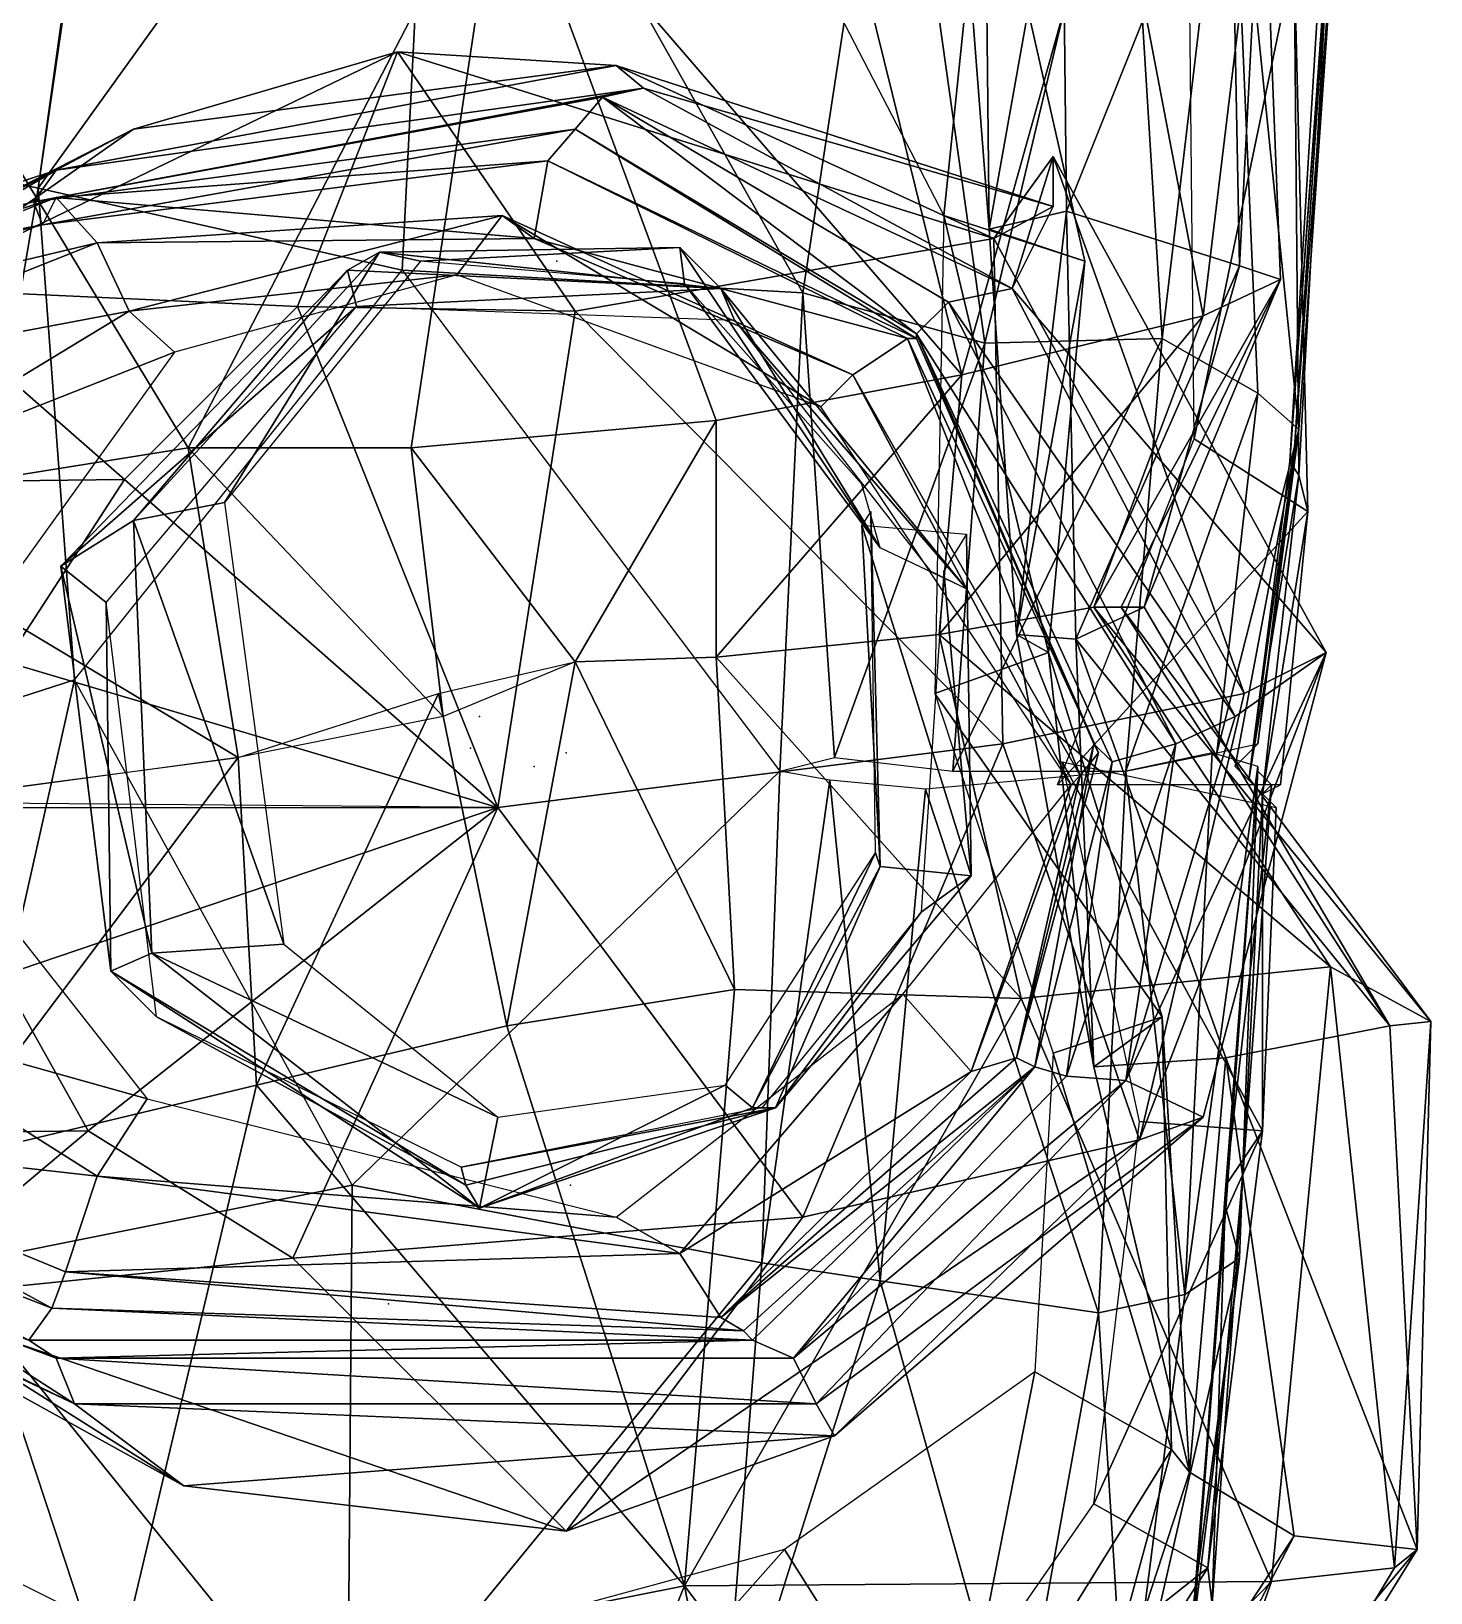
# Model space of a CAD drawing. Extents: x 4.9 to 9.1, y -6.1 to 13.5.
# Drawn here: x 7.352 to 7.864, y 2.156 to 2.728 of the extents above; entities that cross this region are included whole.
import ezdxf

# ---------------------------------------------------------------- set-up
doc = ezdxf.new("R2010")
doc.units = 0
doc.layers.get('0').update_dxf_attribs({"linetype": 'CONTINUOUS'})

msp = doc.modelspace()

# ---------------------------------------------------------------- linework, layer by layer
at = {"color": 0}
for p in [(7.54429, 2.64382, -0.44833), (7.51596, 2.47715, -1.88), (7.51596, 2.47715, -1.87833), (7.51263, 2.46548, -1.83333), (7.51263, 2.46548, -1.83333), (7.53596, 2.45882, -0.685), (7.53596, 2.45882, -0.685), (7.54763, 2.46382, -0.45167), (7.54763, 2.46382, -0.45167), (7.54763, 2.46382, -0.45167), (7.54763, 2.46382, -0.45167), (7.54929, 2.30548, -0.45333), (7.48263, 2.26215, -2.485), (7.48263, 2.26215, -2.485)]:
    msp.add_point(p, dxfattribs=at)
for points in [[(7.35429, 2.67048, -0.74667), (7.39929, 2.99382, -0.77667), (7.38096, 2.85382, -0.79833)], [(7.39929, 2.99382, -0.77667), (7.35429, 2.67048, -0.74667), (7.49929, 2.87215, -0.69167)], [(7.61596, 2.91215, -2.70167), (7.69263, 2.60215, -2.745), (7.52429, 2.79715, -2.79167)], [(7.69263, 2.60215, -2.745), (7.61596, 2.91215, -2.70167), (7.74763, 2.79882, -2.68)], [(7.48763, 2.64048, -0.60833), (7.49929, 2.87215, -0.69167), (7.35429, 2.67048, -0.74667)], [(7.48763, 2.64048, -0.60833), (7.63429, 2.63215, -0.65833), (7.49929, 2.87215, -0.69167)], [(7.66763, 2.85048, -0.725), (7.49929, 2.87215, -0.69167), (7.63429, 2.63215, -0.65833)], [(7.31929, 2.84215, -0.88333), (7.31763, 2.67882, -0.79667), (7.38096, 2.85382, -0.79833)], [(7.35429, 2.67048, -0.74667), (7.38096, 2.85382, -0.79833), (7.31763, 2.67882, -0.79667)], [(7.63429, 2.63215, -0.65833), (7.70096, 2.61382, -0.705), (7.66763, 2.85048, -0.725)], [(7.75263, 2.83048, -0.82), (7.66763, 2.85048, -0.725), (7.70096, 2.61382, -0.705)], [(7.70096, 2.61382, -0.705), (7.76596, 2.61548, -0.80833), (7.75263, 2.83048, -0.82)], [(7.79096, 2.82715, -0.91833), (7.75263, 2.83048, -0.82), (7.76596, 2.61548, -0.80833)], [(7.76596, 2.61548, -0.80833), (7.80096, 2.59548, -0.915), (7.79096, 2.82715, -0.91833)], [(7.79096, 2.82715, -0.91833), (7.81596, 2.58215, -1.09667), (7.83263, 2.81715, -1.10667)], [(7.81596, 2.58215, -1.09667), (7.79096, 2.82715, -0.91833), (7.80096, 2.59548, -0.915)], [(7.83263, 2.81715, -1.10667), (7.81429, 2.57382, -1.285), (7.82929, 2.79882, -1.27167)], [(7.81429, 2.57382, -1.285), (7.83263, 2.81715, -1.10667), (7.81596, 2.58215, -1.09667)], [(7.79096, 2.81215, -2.385), (7.72929, 2.80548, -2.20667), (7.73096, 2.66215, -2.22)], [(7.73096, 2.66215, -2.22), (7.79429, 2.64215, -2.39167), (7.79096, 2.81215, -2.385)], [(7.80263, 2.80382, -2.56333), (7.79096, 2.81215, -2.385), (7.79429, 2.64215, -2.39167)], [(7.70096, 2.80548, -1.89), (7.63763, 2.75382, -1.695), (7.68596, 2.66048, -1.66333)], [(7.68596, 2.66048, -1.66333), (7.73763, 2.64382, -1.89833), (7.70096, 2.80548, -1.89)], [(7.70096, 2.80548, -1.89), (7.70263, 2.65548, -2.045), (7.69096, 2.80548, -2.04833)], [(7.72929, 2.80548, -2.20667), (7.69096, 2.80548, -2.04833), (7.70263, 2.65548, -2.045)], [(7.70263, 2.65548, -2.045), (7.70096, 2.80548, -1.89), (7.73763, 2.64382, -1.89833)], [(7.70263, 2.65548, -2.045), (7.73096, 2.66215, -2.22), (7.72929, 2.80548, -2.20667)], [(7.80263, 2.80382, -2.56333), (7.78096, 2.62382, -2.66667), (7.74763, 2.79882, -2.68)], [(7.78096, 2.62382, -2.66667), (7.80263, 2.80382, -2.56333), (7.80929, 2.63715, -2.555)], [(7.79429, 2.64215, -2.39167), (7.80929, 2.63715, -2.555), (7.80263, 2.80382, -2.56333)], [(7.40929, 2.57548, -2.77167), (7.27429, 2.55382, -2.69667), (7.27263, 2.80048, -2.71167)], [(7.27263, 2.80048, -2.71167), (7.52429, 2.79715, -2.79167), (7.40929, 2.57548, -2.77167)], [(7.49096, 2.57548, -2.785), (7.40929, 2.57548, -2.77167), (7.52429, 2.79715, -2.79167)], [(7.52429, 2.79715, -2.79167), (7.60263, 2.58548, -2.78), (7.49096, 2.57548, -2.785)], [(7.60263, 2.58548, -2.78), (7.52429, 2.79715, -2.79167), (7.69263, 2.60215, -2.745)], [(7.69263, 2.60215, -2.745), (7.74763, 2.79882, -2.68), (7.78096, 2.62382, -2.66667)], [(7.82929, 2.79882, -1.27167), (7.81263, 2.57048, -1.425), (7.82596, 2.78715, -1.425)], [(7.81263, 2.57048, -1.425), (7.82929, 2.79882, -1.27167), (7.81429, 2.57382, -1.285)], [(7.82763, 2.77382, -1.51333), (7.82596, 2.78715, -1.425), (7.81263, 2.57048, -1.425)], [(7.81263, 2.57048, -1.425), (7.81596, 2.56548, -1.52), (7.82763, 2.77382, -1.51333)], [(7.81429, 2.75548, -1.65333), (7.82763, 2.77382, -1.51333), (7.81596, 2.56548, -1.52)], [(7.81429, 2.75548, -1.65333), (7.77763, 2.57882, -1.75333), (7.77596, 2.74882, -1.77333)], [(7.77763, 2.57882, -1.75333), (7.81429, 2.75548, -1.65333), (7.81929, 2.55215, -1.65167)], [(7.81596, 2.56548, -1.52), (7.81929, 2.55215, -1.65167), (7.81429, 2.75548, -1.65333)], [(7.38929, 2.69215, -0.11167), (7.30596, 2.63382, 0.06167), (7.48596, 2.72048, -0.01)], [(7.44929, 2.62715, 0.16333), (7.48596, 2.72048, -0.01), (7.30596, 2.63382, 0.06167)], [(7.56596, 2.71548, -0.11), (7.57596, 2.70715, -0.18833), (7.36096, 2.67715, -0.16167)], [(7.36096, 2.67715, -0.16167), (7.38929, 2.69215, -0.11167), (7.56596, 2.71548, -0.11)], [(7.48596, 2.72048, -0.01), (7.56596, 2.71548, -0.11), (7.38929, 2.69215, -0.11167)], [(7.48596, 2.72048, -0.01), (7.44929, 2.62715, 0.16333), (7.55096, 2.62548, 0.15333)], [(7.56596, 2.71548, -0.11), (7.48596, 2.72048, -0.01), (7.70429, 2.65215, -0.02833)], [(7.55096, 2.62548, 0.15333), (7.70429, 2.65215, -0.02833), (7.48596, 2.72048, -0.01)], [(7.57596, 2.70715, -0.18833), (7.56596, 2.71548, -0.11), (7.72596, 2.66382, -0.125)], [(7.70429, 2.65215, -0.02833), (7.72596, 2.66382, -0.125), (7.56596, 2.71548, -0.11)], [(7.57596, 2.70715, -0.18833), (7.56096, 2.70382, -0.25), (7.35263, 2.66548, -0.235)], [(7.35263, 2.66548, -0.235), (7.36096, 2.67715, -0.16167), (7.57596, 2.70715, -0.18833)], [(7.56096, 2.70382, -0.25), (7.57596, 2.70715, -0.18833), (7.71096, 2.63382, -0.195)], [(7.72596, 2.66382, -0.125), (7.71096, 2.63382, -0.195), (7.57596, 2.70715, -0.18833)], [(7.55096, 2.69215, -0.29667), (7.35263, 2.66548, -0.235), (7.56096, 2.70382, -0.25)], [(7.56096, 2.70382, -0.25), (7.67596, 2.61715, -0.30667), (7.55096, 2.69215, -0.29667)], [(7.67596, 2.61715, -0.30667), (7.56096, 2.70382, -0.25), (7.68763, 2.62882, -0.25)], [(7.71096, 2.63382, -0.195), (7.68763, 2.62882, -0.25), (7.56096, 2.70382, -0.25)], [(7.36096, 2.67715, -0.16167), (7.25596, 2.62382, -0.08), (7.38929, 2.69215, -0.11167)], [(7.30596, 2.63382, 0.06167), (7.38929, 2.69215, -0.11167), (7.25596, 2.62382, -0.08)], [(7.35263, 2.66548, -0.235), (7.55096, 2.69215, -0.29667), (7.35596, 2.65715, -0.28833)], [(7.54096, 2.68048, -0.325), (7.35596, 2.65715, -0.28833), (7.55096, 2.69215, -0.29667)], [(7.55096, 2.69215, -0.29667), (7.67596, 2.61548, -0.33333), (7.54096, 2.68048, -0.325)], [(7.67596, 2.61548, -0.33333), (7.55096, 2.69215, -0.29667), (7.67596, 2.61715, -0.30667)], [(7.70429, 2.65215, -0.02833), (7.72596, 2.68215, -0.13333), (7.72596, 2.66382, -0.125)], [(7.72596, 2.68215, -0.13333), (7.70429, 2.65215, -0.02833), (7.79596, 2.48548, -0.03667)], [(7.71096, 2.63382, -0.195), (7.72596, 2.68215, -0.13333), (7.82596, 2.50048, -0.13333)], [(7.71096, 2.63382, -0.195), (7.72596, 2.66382, -0.125), (7.72596, 2.68215, -0.13333)], [(7.79596, 2.48548, -0.03667), (7.82596, 2.50048, -0.13333), (7.72596, 2.68215, -0.13333)], [(7.36096, 2.67715, -0.16167), (7.35263, 2.66548, -0.235), (7.22929, 2.63382, -0.235)], [(7.22929, 2.63382, -0.235), (7.24929, 2.61215, -0.14667), (7.36096, 2.67715, -0.16167)], [(7.25596, 2.62382, -0.08), (7.36096, 2.67715, -0.16167), (7.24929, 2.61215, -0.14667)], [(7.31763, 2.67882, -0.79667), (7.32096, 2.47548, -0.80167), (7.35429, 2.67048, -0.74667)], [(7.35596, 2.65715, -0.28833), (7.54096, 2.68048, -0.325), (7.36096, 2.66715, -0.32833)], [(7.53596, 2.65215, -0.355), (7.36096, 2.66715, -0.32833), (7.54096, 2.68048, -0.325)], [(7.54096, 2.68048, -0.325), (7.67263, 2.61548, -0.36), (7.53596, 2.65215, -0.355)], [(7.67263, 2.61548, -0.36), (7.54096, 2.68048, -0.325), (7.67596, 2.61548, -0.33333)], [(7.36763, 2.49048, -0.71667), (7.35429, 2.67048, -0.74667), (7.32096, 2.47548, -0.80167)], [(7.35429, 2.67048, -0.74667), (7.36763, 2.49048, -0.71667), (7.48763, 2.64048, -0.60833)], [(7.35596, 2.65715, -0.28833), (7.22929, 2.63382, -0.235), (7.35263, 2.66548, -0.235)], [(7.23263, 2.62548, -0.29), (7.36096, 2.66715, -0.32833), (7.23596, 2.61715, -0.34)], [(7.36096, 2.66715, -0.32833), (7.23263, 2.62548, -0.29), (7.35596, 2.65715, -0.28833)], [(7.37596, 2.65048, -0.36667), (7.23596, 2.61715, -0.34), (7.36096, 2.66715, -0.32833)], [(7.36096, 2.66715, -0.32833), (7.53596, 2.65215, -0.355), (7.37596, 2.65048, -0.36667)], [(7.37596, 2.65048, -0.36667), (7.52429, 2.66048, -0.41333), (7.38763, 2.62548, -0.44667)], [(7.52429, 2.66048, -0.41333), (7.37596, 2.65048, -0.36667), (7.53596, 2.65215, -0.355)], [(7.50763, 2.63882, -0.495), (7.38763, 2.62548, -0.44667), (7.52429, 2.66048, -0.41333)], [(7.52429, 2.66048, -0.41333), (7.64096, 2.59048, -0.42833), (7.50763, 2.63882, -0.495)], [(7.64096, 2.59048, -0.42833), (7.52429, 2.66048, -0.41333), (7.65263, 2.60215, -0.405)], [(7.53596, 2.65215, -0.355), (7.65263, 2.60215, -0.405), (7.52429, 2.66048, -0.41333)], [(7.72429, 2.50048, -1.89833), (7.68596, 2.66048, -1.66333), (7.68263, 2.48548, -1.70833)], [(7.68596, 2.66048, -1.66333), (7.72429, 2.50048, -1.89833), (7.73763, 2.64382, -1.89833)], [(7.73096, 2.66215, -2.22), (7.70263, 2.65548, -2.045), (7.71263, 2.50715, -2.05333)], [(7.71263, 2.50715, -2.05333), (7.73429, 2.50548, -2.22), (7.73096, 2.66215, -2.22)], [(7.79429, 2.64215, -2.39167), (7.73096, 2.66215, -2.22), (7.73429, 2.50548, -2.22)], [(7.22929, 2.63382, -0.235), (7.35596, 2.65715, -0.28833), (7.23263, 2.62548, -0.29)], [(7.73763, 2.64382, -1.89833), (7.71263, 2.50715, -2.05333), (7.70263, 2.65548, -2.045)], [(7.23596, 2.61715, -0.34), (7.37596, 2.65048, -0.36667), (7.24596, 2.59882, -0.43)], [(7.38763, 2.62548, -0.44667), (7.24596, 2.59882, -0.43), (7.37596, 2.65048, -0.36667)], [(7.46763, 2.64048, -0.48833), (7.47929, 2.64715, -0.64833), (7.38929, 2.54882, -0.65)], [(7.42263, 2.55548, -0.77833), (7.38929, 2.54882, -0.65), (7.47929, 2.64715, -0.64833)], [(7.47929, 2.64715, -0.64833), (7.49429, 2.64382, -0.77), (7.42263, 2.55548, -0.77833)], [(7.47929, 2.64715, -0.64833), (7.46763, 2.64048, -0.48833), (7.60429, 2.63382, -0.48)], [(7.60429, 2.63382, -0.48), (7.58929, 2.64882, -0.63333), (7.47929, 2.64715, -0.64833)], [(7.49429, 2.64382, -0.77), (7.47929, 2.64715, -0.64833), (7.58929, 2.64882, -0.63333)], [(7.58929, 2.64882, -0.63333), (7.59096, 2.63548, -0.76167), (7.49429, 2.64382, -0.77)], [(7.65263, 2.60215, -0.405), (7.53596, 2.65215, -0.355), (7.67263, 2.61548, -0.36)], [(7.70429, 2.65215, -0.02833), (7.55096, 2.62548, 0.15333), (7.70763, 2.46715, 0.125)], [(7.60429, 2.63382, -0.48), (7.66263, 2.53882, -0.62333), (7.58929, 2.64882, -0.63333)], [(7.59096, 2.63548, -0.76167), (7.58929, 2.64882, -0.63333), (7.66263, 2.53882, -0.62333)], [(7.70763, 2.46715, 0.125), (7.79596, 2.48548, -0.03667), (7.70429, 2.65215, -0.02833)], [(7.71263, 2.50715, -2.05333), (7.73763, 2.64382, -1.89833), (7.72429, 2.50048, -1.89833)], [(7.73429, 2.50548, -2.22), (7.75929, 2.51715, -2.40833), (7.79429, 2.64215, -2.39167)], [(7.80929, 2.63715, -2.555), (7.79429, 2.64215, -2.39167), (7.75929, 2.51715, -2.40833)], [(7.47096, 2.62715, -0.38), (7.46763, 2.64048, -0.48833), (7.36263, 2.53215, -0.49)], [(7.38929, 2.54882, -0.65), (7.36263, 2.53215, -0.49), (7.46763, 2.64048, -0.48833)], [(7.38763, 2.62548, -0.44667), (7.50763, 2.63882, -0.495), (7.40429, 2.61048, -0.49667)], [(7.47096, 2.62715, -0.38), (7.60429, 2.63382, -0.48), (7.46763, 2.64048, -0.48833)], [(7.63429, 2.63215, -0.65833), (7.48763, 2.64048, -0.60833), (7.62596, 2.45715, -0.66333)], [(7.66263, 2.53882, -0.62333), (7.65596, 2.56215, -0.73833), (7.59096, 2.63548, -0.76167)], [(7.74096, 2.51715, -2.605), (7.80929, 2.63715, -2.555), (7.75096, 2.51715, -2.54833)], [(7.80929, 2.63715, -2.555), (7.74096, 2.51715, -2.605), (7.78096, 2.62382, -2.66667)], [(7.75929, 2.51715, -2.40833), (7.75096, 2.51715, -2.54833), (7.80929, 2.63715, -2.555)], [(7.38596, 2.56382, 0.18833), (7.30596, 2.63382, 0.06167), (7.24096, 2.56215, 0.08667)], [(7.30596, 2.63382, 0.06167), (7.38596, 2.56382, 0.18833), (7.44929, 2.62715, 0.16333)], [(7.60429, 2.63382, -0.48), (7.47096, 2.62715, -0.38), (7.60929, 2.62215, -0.39)], [(7.60929, 2.62215, -0.39), (7.69429, 2.52382, -0.48167), (7.60429, 2.63382, -0.48)], [(7.66263, 2.53882, -0.62333), (7.60429, 2.63382, -0.48), (7.69429, 2.52382, -0.48167)], [(7.62596, 2.45715, -0.66333), (7.64596, 2.46215, -0.67833), (7.63429, 2.63215, -0.65833)], [(7.70096, 2.61382, -0.705), (7.63429, 2.63215, -0.65833), (7.64596, 2.46215, -0.67833)], [(7.68763, 2.62882, -0.25), (7.71096, 2.63382, -0.195), (7.79263, 2.47715, -0.19333)], [(7.82596, 2.50048, -0.13333), (7.79263, 2.47715, -0.19333), (7.71096, 2.63382, -0.195)], [(7.24596, 2.59882, -0.43), (7.38763, 2.62548, -0.44667), (7.28596, 2.56382, -0.47167)], [(7.40429, 2.61048, -0.49667), (7.28596, 2.56382, -0.47167), (7.38763, 2.62548, -0.44667)], [(7.36263, 2.53215, -0.49), (7.37929, 2.51882, -0.35833), (7.47096, 2.62715, -0.38)], [(7.52263, 2.44382, 0.21333), (7.44929, 2.62715, 0.16333), (7.38596, 2.56382, 0.18833)], [(7.52263, 2.44382, 0.21333), (7.55096, 2.62548, 0.15333), (7.44929, 2.62715, 0.16333)], [(7.52263, 2.44382, 0.21333), (7.70763, 2.46715, 0.125), (7.55096, 2.62548, 0.15333)], [(7.67596, 2.61715, -0.30667), (7.68763, 2.62882, -0.25), (7.77096, 2.46715, -0.25)], [(7.79263, 2.47715, -0.19333), (7.77096, 2.46715, -0.25), (7.68763, 2.62882, -0.25)], [(7.69429, 2.52382, -0.48167), (7.60929, 2.62215, -0.39), (7.68096, 2.53048, -0.39167)], [(7.68429, 2.50715, -2.68833), (7.78096, 2.62382, -2.66667), (7.74096, 2.51715, -2.605)], [(7.78096, 2.62382, -2.66667), (7.68429, 2.50715, -2.68833), (7.69263, 2.60215, -2.745)], [(7.64596, 2.46215, -0.67833), (7.68929, 2.45715, -0.71833), (7.70096, 2.61382, -0.705)], [(7.67263, 2.61548, -0.36), (7.73596, 2.45548, -0.38), (7.65263, 2.60215, -0.405)], [(7.73596, 2.45548, -0.38), (7.67263, 2.61548, -0.36), (7.74263, 2.46382, -0.35833)], [(7.67596, 2.61548, -0.33333), (7.74263, 2.46382, -0.35833), (7.67263, 2.61548, -0.36)], [(7.67596, 2.61715, -0.30667), (7.74096, 2.46715, -0.33333), (7.67596, 2.61548, -0.33333)], [(7.74096, 2.46715, -0.33333), (7.67596, 2.61715, -0.30667), (7.74763, 2.46048, -0.315)], [(7.77096, 2.46715, -0.25), (7.74763, 2.46048, -0.315), (7.67596, 2.61715, -0.30667)], [(7.74263, 2.46382, -0.35833), (7.67596, 2.61548, -0.33333), (7.74096, 2.46715, -0.33333)], [(7.68929, 2.45715, -0.71833), (7.75263, 2.45715, -0.81333), (7.76596, 2.61548, -0.80833)], [(7.76596, 2.61548, -0.80833), (7.70096, 2.61382, -0.705), (7.68929, 2.45715, -0.71833)], [(7.80096, 2.59548, -0.915), (7.76596, 2.61548, -0.80833), (7.75263, 2.45715, -0.81333)], [(7.28596, 2.56382, -0.47167), (7.40429, 2.61048, -0.49667), (7.31429, 2.48548, -0.525)], [(7.60263, 2.49882, -2.725), (7.69263, 2.60215, -2.745), (7.68429, 2.50715, -2.68833)], [(7.69263, 2.60215, -2.745), (7.60263, 2.49882, -2.725), (7.60263, 2.58548, -2.78)], [(7.65263, 2.60215, -0.405), (7.73263, 2.45215, -0.38167), (7.64096, 2.59048, -0.42833)], [(7.73263, 2.45215, -0.38167), (7.65263, 2.60215, -0.405), (7.73596, 2.45548, -0.38)], [(7.75263, 2.45715, -0.81333), (7.78596, 2.46382, -0.935), (7.80096, 2.59548, -0.915)], [(7.81596, 2.58215, -1.09667), (7.80096, 2.59548, -0.915), (7.78596, 2.46382, -0.935)], [(7.55096, 2.49715, -2.72333), (7.49096, 2.57548, -2.785), (7.60263, 2.58548, -2.78)], [(7.55096, 2.49715, -2.72333), (7.60263, 2.58548, -2.78), (7.60263, 2.49882, -2.725)], [(7.81929, 2.55215, -1.65167), (7.72763, 2.45215, -1.74833), (7.77763, 2.57882, -1.75333)], [(7.78596, 2.46382, -0.935), (7.80096, 2.46715, -1.09167), (7.81596, 2.58215, -1.09667)], [(7.81429, 2.57382, -1.285), (7.81596, 2.58215, -1.09667), (7.80096, 2.46715, -1.09167)], [(7.27429, 2.55382, -2.69667), (7.40929, 2.57548, -2.77167), (7.42763, 2.46215, -2.71167)], [(7.50263, 2.47715, -2.725), (7.42763, 2.46215, -2.71167), (7.40929, 2.57548, -2.77167)], [(7.40929, 2.57548, -2.77167), (7.49096, 2.57548, -2.785), (7.50263, 2.47715, -2.725)], [(7.55096, 2.49715, -2.72333), (7.50263, 2.47715, -2.725), (7.49096, 2.57548, -2.785)], [(7.79763, 2.45382, -1.425), (7.81429, 2.57382, -1.285), (7.79263, 2.45882, -1.29167)], [(7.80096, 2.46715, -1.09167), (7.79263, 2.45882, -1.29167), (7.81429, 2.57382, -1.285)], [(7.81429, 2.57382, -1.285), (7.79763, 2.45382, -1.425), (7.81263, 2.57048, -1.425)], [(7.81596, 2.56548, -1.52), (7.81263, 2.57048, -1.425), (7.79763, 2.45382, -1.425)], [(7.24096, 2.56215, 0.08667), (7.34263, 2.49715, 0.20167), (7.38596, 2.56382, 0.18833)], [(7.52263, 2.44382, 0.21333), (7.38596, 2.56382, 0.18833), (7.34263, 2.49715, 0.20167)], [(7.79763, 2.45382, -1.425), (7.80263, 2.44882, -1.52833), (7.81596, 2.56548, -1.52)], [(7.81929, 2.55215, -1.65167), (7.81596, 2.56548, -1.52), (7.80263, 2.44882, -1.52833)], [(7.38929, 2.54882, -0.65), (7.42263, 2.55548, -0.77833), (7.44429, 2.39382, -0.78333)], [(7.42763, 2.46215, -2.71167), (7.29263, 2.44382, -2.68833), (7.27429, 2.55382, -2.69667)], [(7.65929, 2.55215, -0.73833), (7.65596, 2.54715, -0.625), (7.66263, 2.42215, -0.62167)], [(7.66263, 2.42215, -0.62167), (7.66096, 2.42715, -0.74), (7.65929, 2.55215, -0.73833)], [(7.72763, 2.45215, -1.74833), (7.81929, 2.55215, -1.65167), (7.80929, 2.45215, -1.65167)], [(7.80263, 2.44882, -1.52833), (7.80929, 2.45215, -1.65167), (7.81929, 2.55215, -1.65167)], [(7.36263, 2.53215, -0.49), (7.38929, 2.54882, -0.65), (7.39596, 2.39048, -0.63833)], [(7.44429, 2.39382, -0.78333), (7.39596, 2.39048, -0.63833), (7.38929, 2.54882, -0.65)], [(7.65596, 2.54715, -0.625), (7.69429, 2.54382, -0.48), (7.69596, 2.41882, -0.48833)], [(7.69596, 2.41882, -0.48833), (7.66263, 2.42215, -0.62167), (7.65596, 2.54715, -0.625)], [(7.68596, 2.53048, -0.385), (7.69596, 2.41882, -0.48833), (7.69429, 2.54382, -0.48)], [(7.37929, 2.51882, -0.35833), (7.36263, 2.53215, -0.49), (7.38096, 2.38382, -0.49833)], [(7.39596, 2.39048, -0.63833), (7.38096, 2.38382, -0.49833), (7.36263, 2.53215, -0.49)], [(7.69596, 2.41882, -0.48833), (7.68596, 2.53048, -0.385), (7.67763, 2.40548, -0.39167)], [(7.38096, 2.38382, -0.49833), (7.39763, 2.36715, -0.36167), (7.37929, 2.51882, -0.35833)], [(7.68429, 2.50715, -2.68833), (7.74096, 2.51715, -2.605), (7.82763, 2.38548, -2.65167)], [(7.73429, 2.50548, -2.22), (7.84929, 2.36382, -2.38833), (7.75929, 2.51715, -2.40833)], [(7.74096, 2.51715, -2.605), (7.75096, 2.51715, -2.54833), (7.86429, 2.36548, -2.55)], [(7.86429, 2.36548, -2.55), (7.82763, 2.38548, -2.65167), (7.74096, 2.51715, -2.605)], [(7.75096, 2.51715, -2.54833), (7.75929, 2.51715, -2.40833), (7.84929, 2.36382, -2.38833)], [(7.84929, 2.36382, -2.38833), (7.86429, 2.36548, -2.55), (7.75096, 2.51715, -2.54833)], [(7.60263, 2.49882, -2.725), (7.68429, 2.50715, -2.68833), (7.71429, 2.37382, -2.75833)], [(7.82763, 2.38548, -2.65167), (7.71429, 2.37382, -2.75833), (7.68429, 2.50715, -2.68833)], [(7.72429, 2.50048, -1.89833), (7.74096, 2.34882, -2.055), (7.71263, 2.50715, -2.05333)], [(7.73429, 2.50548, -2.22), (7.71263, 2.50715, -2.05333), (7.74096, 2.34882, -2.055)], [(7.74096, 2.34882, -2.055), (7.78929, 2.35215, -2.20833), (7.73429, 2.50548, -2.22)], [(7.84929, 2.36382, -2.38833), (7.73429, 2.50548, -2.22), (7.78929, 2.35215, -2.20833)], [(7.55096, 2.49715, -2.72333), (7.60263, 2.49882, -2.725), (7.60929, 2.37715, -2.78167)], [(7.71429, 2.37382, -2.75833), (7.60929, 2.37715, -2.78167), (7.60263, 2.49882, -2.725)], [(7.68263, 2.48548, -1.70833), (7.76596, 2.36715, -1.90833), (7.72429, 2.50048, -1.89833)], [(7.74096, 2.34882, -2.055), (7.72429, 2.50048, -1.89833), (7.76596, 2.36715, -1.90833)], [(7.82596, 2.50048, -0.13333), (7.75263, 2.34382, -0.20167), (7.79263, 2.47715, -0.19333)], [(7.75263, 2.34382, -0.20167), (7.82596, 2.50048, -0.13333), (7.78096, 2.33048, -0.125)], [(7.75763, 2.32215, -0.01667), (7.78096, 2.33048, -0.125), (7.82596, 2.50048, -0.13333)], [(7.82596, 2.50048, -0.13333), (7.79596, 2.48548, -0.03667), (7.75763, 2.32215, -0.01667)], [(7.52263, 2.44382, 0.21333), (7.34263, 2.49715, 0.20167), (7.33096, 2.44382, 0.19833)], [(7.55096, 2.49715, -2.72333), (7.52596, 2.36382, -2.775), (7.50096, 2.48548, -2.72333)], [(7.55096, 2.49715, -2.72333), (7.60929, 2.37715, -2.78167), (7.52596, 2.36382, -2.775)], [(7.36763, 2.49048, -0.71667), (7.32096, 2.47548, -0.80167), (7.31929, 2.27548, -0.73333)], [(7.31929, 2.27548, -0.73333), (7.46929, 2.30548, -0.61667), (7.36763, 2.49048, -0.71667)], [(7.50096, 2.48548, -2.72333), (7.43429, 2.34215, -2.76833), (7.42763, 2.46215, -2.71167)], [(7.43429, 2.34215, -2.76833), (7.50096, 2.48548, -2.72333), (7.52596, 2.36382, -2.775)], [(7.76596, 2.36715, -1.90833), (7.68263, 2.48548, -1.70833), (7.72596, 2.35382, -1.70333)], [(7.70763, 2.46715, 0.125), (7.75763, 2.32215, -0.01667), (7.79596, 2.48548, -0.03667)], [(7.77096, 2.46715, -0.25), (7.79263, 2.47715, -0.19333), (7.75263, 2.34382, -0.20167)], [(7.52263, 2.44382, 0.21333), (7.63429, 2.29382, 0.11833), (7.70763, 2.46715, 0.125)], [(7.75763, 2.32215, -0.01667), (7.70763, 2.46715, 0.125), (7.63429, 2.29382, 0.11833)], [(7.74096, 2.46715, -0.33333), (7.71263, 2.35215, -0.35833), (7.74263, 2.46382, -0.35833)], [(7.71263, 2.35215, -0.35833), (7.74096, 2.46715, -0.33333), (7.71929, 2.34882, -0.325)], [(7.74763, 2.46048, -0.315), (7.71929, 2.34882, -0.325), (7.74096, 2.46715, -0.33333)], [(7.74763, 2.46048, -0.315), (7.77096, 2.46715, -0.25), (7.73096, 2.34548, -0.25333)], [(7.75263, 2.34382, -0.20167), (7.73096, 2.34548, -0.25333), (7.77096, 2.46715, -0.25)], [(7.42763, 2.46215, -2.71167), (7.31596, 2.31382, -2.69833), (7.28929, 2.44382, -2.69667)], [(7.31596, 2.31382, -2.69833), (7.42763, 2.46215, -2.71167), (7.43429, 2.34215, -2.76833)], [(7.73596, 2.45548, -0.38), (7.74263, 2.46382, -0.35833), (7.71263, 2.35215, -0.35833)], [(7.71929, 2.34882, -0.325), (7.74763, 2.46048, -0.315), (7.71929, 2.34882, -0.30667)], [(7.73096, 2.34548, -0.25333), (7.71929, 2.34882, -0.30667), (7.74763, 2.46048, -0.315)], [(7.80263, 2.32548, -1.65333), (7.75763, 2.32882, -1.75333), (7.72929, 2.46048, -1.74667)], [(7.72929, 2.46048, -1.74667), (7.80763, 2.44382, -1.64833), (7.80263, 2.32548, -1.65333)], [(7.75263, 2.45715, -0.805), (7.77429, 2.26548, -0.925), (7.78429, 2.46382, -0.92667)], [(7.80096, 2.45882, -1.1), (7.78429, 2.46382, -0.92667), (7.77429, 2.26548, -0.925)], [(7.77429, 2.26548, -0.925), (7.79429, 2.27882, -1.105), (7.80096, 2.45882, -1.1)], [(7.80096, 2.45882, -1.1), (7.78929, 2.29715, -1.28333), (7.80096, 2.45715, -1.28833)], [(7.78929, 2.29715, -1.28333), (7.80096, 2.45882, -1.1), (7.79429, 2.27882, -1.105)], [(7.61929, 2.27715, -0.66833), (7.62596, 2.45715, -0.66333), (7.46929, 2.30548, -0.61667)], [(7.62596, 2.45715, -0.66333), (7.61929, 2.27715, -0.66833), (7.64429, 2.45382, -0.67833)], [(7.66263, 2.27048, -0.69833), (7.64429, 2.45382, -0.67833), (7.61929, 2.27715, -0.66833)], [(7.64429, 2.45382, -0.67833), (7.66263, 2.27048, -0.69833), (7.67929, 2.45048, -0.71833)], [(7.67929, 2.45048, -0.71833), (7.74263, 2.25882, -0.81833), (7.75263, 2.45715, -0.805)], [(7.73263, 2.45215, -0.38167), (7.73596, 2.45548, -0.38), (7.69596, 2.34715, -0.38833)], [(7.71263, 2.35215, -0.35833), (7.69596, 2.34715, -0.38833), (7.73596, 2.45548, -0.38)], [(7.77429, 2.26548, -0.925), (7.75263, 2.45715, -0.805), (7.74263, 2.25882, -0.81833)], [(7.80096, 2.45715, -1.28833), (7.78929, 2.30548, -1.42833), (7.80596, 2.45215, -1.43)], [(7.78929, 2.30548, -1.42833), (7.80096, 2.45715, -1.28833), (7.78929, 2.29715, -1.28333)], [(7.74263, 2.25882, -0.81833), (7.67929, 2.45048, -0.71833), (7.66263, 2.27048, -0.69833)], [(7.69596, 2.34715, -0.38833), (7.67096, 2.37548, -0.425), (7.73263, 2.45215, -0.38167)], [(7.79596, 2.31548, -1.53333), (7.80596, 2.45215, -1.43), (7.78929, 2.30548, -1.42833)], [(7.80596, 2.45215, -1.43), (7.79596, 2.31548, -1.53333), (7.80263, 2.44882, -1.52833)], [(7.80263, 2.32548, -1.65333), (7.80263, 2.44882, -1.52833), (7.79596, 2.31548, -1.53333)], [(7.80263, 2.44882, -1.52833), (7.80263, 2.32548, -1.65333), (7.80763, 2.44382, -1.64833)], [(7.52263, 2.44382, 0.21333), (7.32263, 2.44548, 0.19667), (7.34096, 2.38215, 0.19)], [(7.52263, 2.44382, 0.21333), (7.34096, 2.38215, 0.19), (7.37263, 2.32548, 0.17833)], [(7.52263, 2.44382, 0.21333), (7.37263, 2.32548, 0.17833), (7.44763, 2.27882, 0.15167)], [(7.52263, 2.44382, 0.21333), (7.44763, 2.27882, 0.15167), (7.63429, 2.29382, 0.11833)], [(7.61596, 2.33382, -0.60833), (7.60596, 2.34215, -0.76), (7.66096, 2.42715, -0.74)], [(7.66096, 2.42715, -0.74), (7.66263, 2.42215, -0.62167), (7.61596, 2.33382, -0.60833)], [(7.28096, 2.36882, -0.485), (7.32596, 2.42382, -0.53), (7.39429, 2.33715, -0.50833)], [(7.62429, 2.33382, -0.50333), (7.61596, 2.33382, -0.60833), (7.66263, 2.42215, -0.62167)], [(7.66263, 2.42215, -0.62167), (7.69596, 2.41882, -0.48833), (7.62429, 2.33382, -0.50333)], [(7.67763, 2.40548, -0.39167), (7.62429, 2.33382, -0.50333), (7.69596, 2.41882, -0.48833)], [(7.62429, 2.33382, -0.50333), (7.67763, 2.40548, -0.39167), (7.61929, 2.33382, -0.41333)], [(7.38096, 2.38382, -0.49833), (7.39596, 2.39048, -0.63833), (7.51596, 2.29715, -0.615)], [(7.39596, 2.39048, -0.63833), (7.44429, 2.39382, -0.78333), (7.52263, 2.33048, -0.76833)], [(7.52263, 2.33048, -0.76833), (7.51596, 2.29715, -0.615), (7.39596, 2.39048, -0.63833)], [(7.71429, 2.37382, -2.75833), (7.82763, 2.38548, -2.65167), (7.80596, 2.16048, -2.68167)], [(7.85096, 2.16548, -2.56333), (7.80596, 2.16048, -2.68167), (7.82763, 2.38548, -2.65167)], [(7.82763, 2.38548, -2.65167), (7.86429, 2.36548, -2.55), (7.85096, 2.16548, -2.56333)], [(7.23929, 2.32382, 0.08), (7.37263, 2.32548, 0.17833), (7.34096, 2.38215, 0.19)], [(7.39763, 2.36715, -0.36167), (7.38096, 2.38382, -0.49833), (7.51096, 2.30548, -0.5)], [(7.51596, 2.29715, -0.615), (7.51096, 2.30548, -0.5), (7.38096, 2.38382, -0.49833)], [(7.59096, 2.15882, -2.78667), (7.52596, 2.36382, -2.775), (7.60929, 2.37715, -2.78167)], [(7.58929, 2.28048, -0.40167), (7.56596, 2.29382, -0.51167), (7.67096, 2.37548, -0.425)], [(7.67096, 2.37548, -0.425), (7.69596, 2.34715, -0.38833), (7.58929, 2.28048, -0.40167)], [(7.60929, 2.37715, -2.78167), (7.71429, 2.37382, -2.75833), (7.59096, 2.15882, -2.78667)], [(7.80596, 2.16048, -2.68167), (7.59096, 2.15882, -2.78667), (7.71429, 2.37382, -2.75833)], [(7.24263, 2.32382, -0.43667), (7.28096, 2.36882, -0.485), (7.37596, 2.30882, -0.45667)], [(7.39429, 2.33715, -0.50833), (7.37596, 2.30882, -0.45667), (7.28096, 2.36882, -0.485)], [(7.51096, 2.30548, -0.5), (7.50929, 2.31215, -0.40333), (7.39763, 2.36715, -0.36167)], [(7.72596, 2.35382, -1.70333), (7.76929, 2.20882, -1.90667), (7.76596, 2.36715, -1.90833)], [(7.76596, 2.36715, -1.90833), (7.77596, 2.20048, -2.06333), (7.74096, 2.34882, -2.055)], [(7.77596, 2.20048, -2.06333), (7.76596, 2.36715, -1.90833), (7.76929, 2.20882, -1.90667)], [(7.52596, 2.36382, -2.775), (7.59096, 2.15882, -2.78667), (7.43429, 2.34215, -2.76833)], [(7.78929, 2.35215, -2.20833), (7.85929, 2.17215, -2.37167), (7.84929, 2.36382, -2.38833)], [(7.86429, 2.36548, -2.55), (7.84929, 2.36382, -2.38833), (7.85929, 2.17215, -2.37167)], [(7.85929, 2.17215, -2.37167), (7.85096, 2.16548, -2.56333), (7.86429, 2.36548, -2.55)], [(7.69596, 2.34715, -0.38833), (7.71263, 2.35215, -0.35833), (7.60429, 2.25715, -0.35333)], [(7.71929, 2.34882, -0.325), (7.60429, 2.25715, -0.35333), (7.71263, 2.35215, -0.35833)], [(7.76929, 2.20882, -1.90667), (7.72596, 2.35382, -1.70333), (7.71929, 2.23715, -1.70333)], [(7.78929, 2.35215, -2.20833), (7.74096, 2.34882, -2.055), (7.77596, 2.20048, -2.06333)], [(7.77596, 2.20048, -2.06333), (7.81429, 2.17715, -2.19833), (7.78929, 2.35215, -2.20833)], [(7.85929, 2.17215, -2.37167), (7.78929, 2.35215, -2.20833), (7.81429, 2.17715, -2.19833)], [(7.60429, 2.25715, -0.35333), (7.58929, 2.28048, -0.40167), (7.69596, 2.34715, -0.38833)], [(7.60429, 2.25715, -0.35333), (7.71929, 2.34882, -0.325), (7.61263, 2.25215, -0.32667)], [(7.71929, 2.34882, -0.30667), (7.61263, 2.25215, -0.32667), (7.71929, 2.34882, -0.325)], [(7.61263, 2.25215, -0.32667), (7.71929, 2.34882, -0.30667), (7.61596, 2.24882, -0.30167)], [(7.63096, 2.24215, -0.25), (7.61596, 2.24882, -0.30167), (7.71929, 2.34882, -0.30667)], [(7.71929, 2.34882, -0.30667), (7.73096, 2.34548, -0.25333), (7.63096, 2.24215, -0.25)], [(7.75263, 2.34382, -0.20167), (7.63096, 2.24215, -0.25), (7.73096, 2.34548, -0.25333)], [(7.43429, 2.34215, -2.76833), (7.38096, 2.11715, -2.725), (7.31596, 2.31382, -2.69833)], [(7.38096, 2.11715, -2.725), (7.43429, 2.34215, -2.76833), (7.59096, 2.15882, -2.78667)], [(7.60596, 2.34215, -0.76), (7.61596, 2.33382, -0.60833), (7.51596, 2.29715, -0.615)], [(7.51596, 2.29715, -0.615), (7.52263, 2.33048, -0.76833), (7.60596, 2.34215, -0.76)], [(7.63096, 2.24215, -0.25), (7.75263, 2.34382, -0.20167), (7.63929, 2.22548, -0.195)], [(7.78096, 2.33048, -0.125), (7.63929, 2.22548, -0.195), (7.75263, 2.34382, -0.20167)], [(7.37596, 2.30882, -0.45667), (7.39429, 2.33715, -0.50833), (7.56596, 2.29382, -0.51167)], [(7.62429, 2.33382, -0.50333), (7.61929, 2.33382, -0.41333), (7.50929, 2.31215, -0.40333)], [(7.50929, 2.31215, -0.40333), (7.51096, 2.30548, -0.5), (7.62429, 2.33382, -0.50333)], [(7.51596, 2.29715, -0.615), (7.62429, 2.33382, -0.50333), (7.51096, 2.30548, -0.5)], [(7.62429, 2.33382, -0.50333), (7.51596, 2.29715, -0.615), (7.61596, 2.33382, -0.60833)], [(7.63929, 2.22548, -0.195), (7.78096, 2.33048, -0.125), (7.64596, 2.21382, -0.115)], [(7.75763, 2.32215, -0.01667), (7.64596, 2.21382, -0.115), (7.78096, 2.33048, -0.125)], [(7.80263, 2.32548, -1.65333), (7.74096, 2.18882, -1.76833), (7.75763, 2.32882, -1.75333)], [(7.24263, 2.32382, -0.43667), (7.35929, 2.26048, -0.355), (7.23096, 2.31048, -0.365)], [(7.37263, 2.32548, 0.17833), (7.23929, 2.32382, 0.08), (7.29929, 2.26382, 0.04833)], [(7.37596, 2.30882, -0.45667), (7.36429, 2.27382, -0.39333), (7.24263, 2.32382, -0.43667)], [(7.35929, 2.26048, -0.355), (7.24263, 2.32382, -0.43667), (7.36429, 2.27382, -0.39333)], [(7.29929, 2.26382, 0.04833), (7.44763, 2.27882, 0.15167), (7.37263, 2.32548, 0.17833)], [(7.64596, 2.21382, -0.115), (7.75763, 2.32215, -0.01667), (7.54763, 2.17882, -0.01)], [(7.63429, 2.29382, 0.11833), (7.54763, 2.17882, -0.01), (7.75763, 2.32215, -0.01667)], [(7.74096, 2.18882, -1.76833), (7.80263, 2.32548, -1.65333), (7.78263, 2.16548, -1.66167)], [(7.79596, 2.31548, -1.53333), (7.78263, 2.16548, -1.66167), (7.80263, 2.32548, -1.65333)], [(7.78263, 2.16548, -1.66167), (7.79596, 2.31548, -1.53333), (7.78429, 2.15215, -1.54667)], [(7.78929, 2.30548, -1.42833), (7.78429, 2.15215, -1.54667), (7.79596, 2.31548, -1.53333)], [(7.35096, 2.24882, -0.31833), (7.23096, 2.31048, -0.365), (7.35929, 2.26048, -0.355)], [(7.27263, 2.08382, -2.54833), (7.31596, 2.31382, -2.69833), (7.38096, 2.11715, -2.725)], [(7.22263, 2.29382, -0.24167), (7.36763, 2.22548, -0.19667), (7.24596, 2.30382, -0.15)], [(7.25096, 2.28215, -0.09333), (7.24596, 2.30382, -0.15), (7.36763, 2.22548, -0.19667)], [(7.46929, 2.30548, -0.61667), (7.31929, 2.27548, -0.73333), (7.46763, 2.09215, -0.67167)], [(7.36429, 2.27382, -0.39333), (7.37596, 2.30882, -0.45667), (7.58929, 2.28048, -0.40167)], [(7.56596, 2.29382, -0.51167), (7.58929, 2.28048, -0.40167), (7.37596, 2.30882, -0.45667)], [(7.46929, 2.30548, -0.61667), (7.46763, 2.09215, -0.67167), (7.61929, 2.27715, -0.66833)], [(7.78429, 2.15215, -1.54667), (7.78929, 2.30548, -1.42833), (7.77763, 2.14715, -1.43167)], [(7.78929, 2.29715, -1.28333), (7.77763, 2.14715, -1.43167), (7.78929, 2.30548, -1.42833)], [(7.35096, 2.24882, -0.31833), (7.36096, 2.24215, -0.255), (7.22263, 2.29382, -0.24167)], [(7.36763, 2.22548, -0.19667), (7.22263, 2.29382, -0.24167), (7.36096, 2.24215, -0.255)], [(7.54763, 2.17882, -0.01), (7.63429, 2.29382, 0.11833), (7.44763, 2.27882, 0.15167)], [(7.77763, 2.14715, -1.43167), (7.78929, 2.29715, -1.28333), (7.77596, 2.13215, -1.29167)], [(7.79429, 2.27882, -1.105), (7.77596, 2.13215, -1.29167), (7.78929, 2.29715, -1.28333)], [(7.36763, 2.22548, -0.19667), (7.40763, 2.19548, -0.095), (7.25096, 2.28215, -0.09333)], [(7.29929, 2.26382, 0.04833), (7.25096, 2.28215, -0.09333), (7.40763, 2.19548, -0.095)], [(7.44763, 2.27882, 0.15167), (7.29929, 2.26382, 0.04833), (7.54763, 2.17882, -0.01)], [(7.32929, 1.98048, -0.79), (7.46763, 2.09215, -0.67167), (7.31929, 2.27548, -0.73333)], [(7.58929, 2.28048, -0.40167), (7.60429, 2.25715, -0.35333), (7.36429, 2.27382, -0.39333)], [(7.60429, 2.08548, -0.715), (7.61929, 2.27715, -0.66833), (7.46763, 2.09215, -0.67167)], [(7.61929, 2.27715, -0.66833), (7.60429, 2.08548, -0.715), (7.66263, 2.27048, -0.69833)], [(7.75263, 2.09715, -0.92167), (7.77096, 2.10382, -1.095), (7.79429, 2.27882, -1.105)], [(7.79429, 2.27882, -1.105), (7.77429, 2.26548, -0.925), (7.75263, 2.09715, -0.92167)], [(7.77596, 2.13215, -1.29167), (7.79429, 2.27882, -1.105), (7.77096, 2.10382, -1.095)], [(7.36429, 2.27382, -0.39333), (7.61263, 2.25215, -0.32667), (7.35929, 2.26048, -0.355)], [(7.61263, 2.25215, -0.32667), (7.36429, 2.27382, -0.39333), (7.60429, 2.25715, -0.35333)], [(7.71263, 2.09215, -0.80833), (7.66263, 2.27048, -0.69833), (7.60429, 2.08548, -0.715)], [(7.66263, 2.27048, -0.69833), (7.71263, 2.09215, -0.80833), (7.74263, 2.25882, -0.81833)], [(7.40763, 2.19548, -0.095), (7.54763, 2.17882, -0.01), (7.29929, 2.26382, 0.04833)], [(7.74263, 2.25882, -0.81833), (7.75263, 2.09715, -0.92167), (7.77429, 2.26548, -0.925)], [(7.35929, 2.26048, -0.355), (7.61596, 2.24882, -0.30167), (7.35096, 2.24882, -0.31833)], [(7.61596, 2.24882, -0.30167), (7.35929, 2.26048, -0.355), (7.61263, 2.25215, -0.32667)], [(7.75263, 2.09715, -0.92167), (7.74263, 2.25882, -0.81833), (7.71263, 2.09215, -0.80833)], [(7.36096, 2.24215, -0.255), (7.35096, 2.24882, -0.31833), (7.61596, 2.24882, -0.30167)], [(7.61596, 2.24882, -0.30167), (7.63096, 2.24215, -0.25), (7.36096, 2.24215, -0.255)], [(7.63929, 2.22548, -0.195), (7.36096, 2.24215, -0.255), (7.63096, 2.24215, -0.25)], [(7.36096, 2.24215, -0.255), (7.63929, 2.22548, -0.195), (7.36763, 2.22548, -0.19667)], [(7.68763, 2.07715, -1.9), (7.71929, 2.23715, -1.70333), (7.62763, 2.17215, -1.72167)], [(7.71929, 2.23715, -1.70333), (7.68763, 2.07715, -1.9), (7.76929, 2.20882, -1.90667)], [(7.64596, 2.21382, -0.115), (7.36763, 2.22548, -0.19667), (7.63929, 2.22548, -0.195)], [(7.36763, 2.22548, -0.19667), (7.64596, 2.21382, -0.115), (7.40763, 2.19548, -0.095)], [(7.54763, 2.17882, -0.01), (7.40763, 2.19548, -0.095), (7.64596, 2.21382, -0.115)], [(7.72263, 2.03715, -2.05667), (7.76929, 2.20882, -1.90667), (7.68763, 2.07715, -1.9)], [(7.76929, 2.20882, -1.90667), (7.72263, 2.03715, -2.05667), (7.77596, 2.20048, -2.06333)], [(7.81429, 2.17715, -2.19833), (7.77596, 2.20048, -2.06333), (7.72263, 2.03715, -2.05667)], [(7.29929, 2.18382, -1.72333), (7.27929, 2.16048, -1.92667), (7.43929, 2.03715, -1.91)], [(7.43929, 2.03715, -1.91), (7.44596, 2.11048, -1.71333), (7.29929, 2.18382, -1.72333)], [(7.78263, 2.16548, -1.66167), (7.65429, 2.06382, -1.82833), (7.74096, 2.18882, -1.76833)], [(7.72263, 2.03715, -2.05667), (7.73263, 2.02048, -2.20167), (7.81429, 2.17715, -2.19833)], [(7.85929, 2.17215, -2.37167), (7.81429, 2.17715, -2.19833), (7.73263, 2.02048, -2.20167)], [(7.57429, 2.11215, -1.91667), (7.62763, 2.17215, -1.72167), (7.54763, 2.15048, -1.735)], [(7.62763, 2.17215, -1.72167), (7.57429, 2.11215, -1.91667), (7.68763, 2.07715, -1.9)], [(7.73263, 2.02048, -2.20167), (7.74596, 1.98882, -2.37667), (7.85929, 2.17215, -2.37167)], [(7.85096, 2.16548, -2.56333), (7.85929, 2.17215, -2.37167), (7.74596, 1.98882, -2.37667)], [(7.65429, 2.06382, -1.82833), (7.78263, 2.16548, -1.66167), (7.68929, 2.02048, -1.65667)], [(7.78429, 2.15215, -1.54667), (7.68929, 2.02048, -1.65667), (7.78263, 2.16548, -1.66167)], [(7.74596, 1.98882, -2.37667), (7.74596, 1.99048, -2.56833), (7.85096, 2.16548, -2.56333)], [(7.80596, 2.16048, -2.68167), (7.85096, 2.16548, -2.56333), (7.74596, 1.99048, -2.56833)], [(7.28263, 2.15048, -2.06667), (7.43929, 2.03715, -1.91), (7.27929, 2.16048, -1.92667)], [(7.59096, 2.15882, -2.78667), (7.52596, 2.00048, -2.69667), (7.38096, 2.11715, -2.725)], [(7.59096, 2.15882, -2.78667), (7.61929, 2.01382, -2.69667), (7.52596, 2.00048, -2.69667)], [(7.59096, 2.15882, -2.78667), (7.80596, 2.16048, -2.68167), (7.68429, 2.03548, -2.69833)], [(7.59096, 2.15882, -2.78667), (7.68429, 2.03548, -2.69833), (7.61929, 2.01382, -2.69667)], [(7.74596, 1.99048, -2.56833), (7.68429, 2.03548, -2.69833), (7.80596, 2.16048, -2.68167)]]:
    msp.add_3dface(points, dxfattribs=at)

doc.saveas('drawing.dxf')
